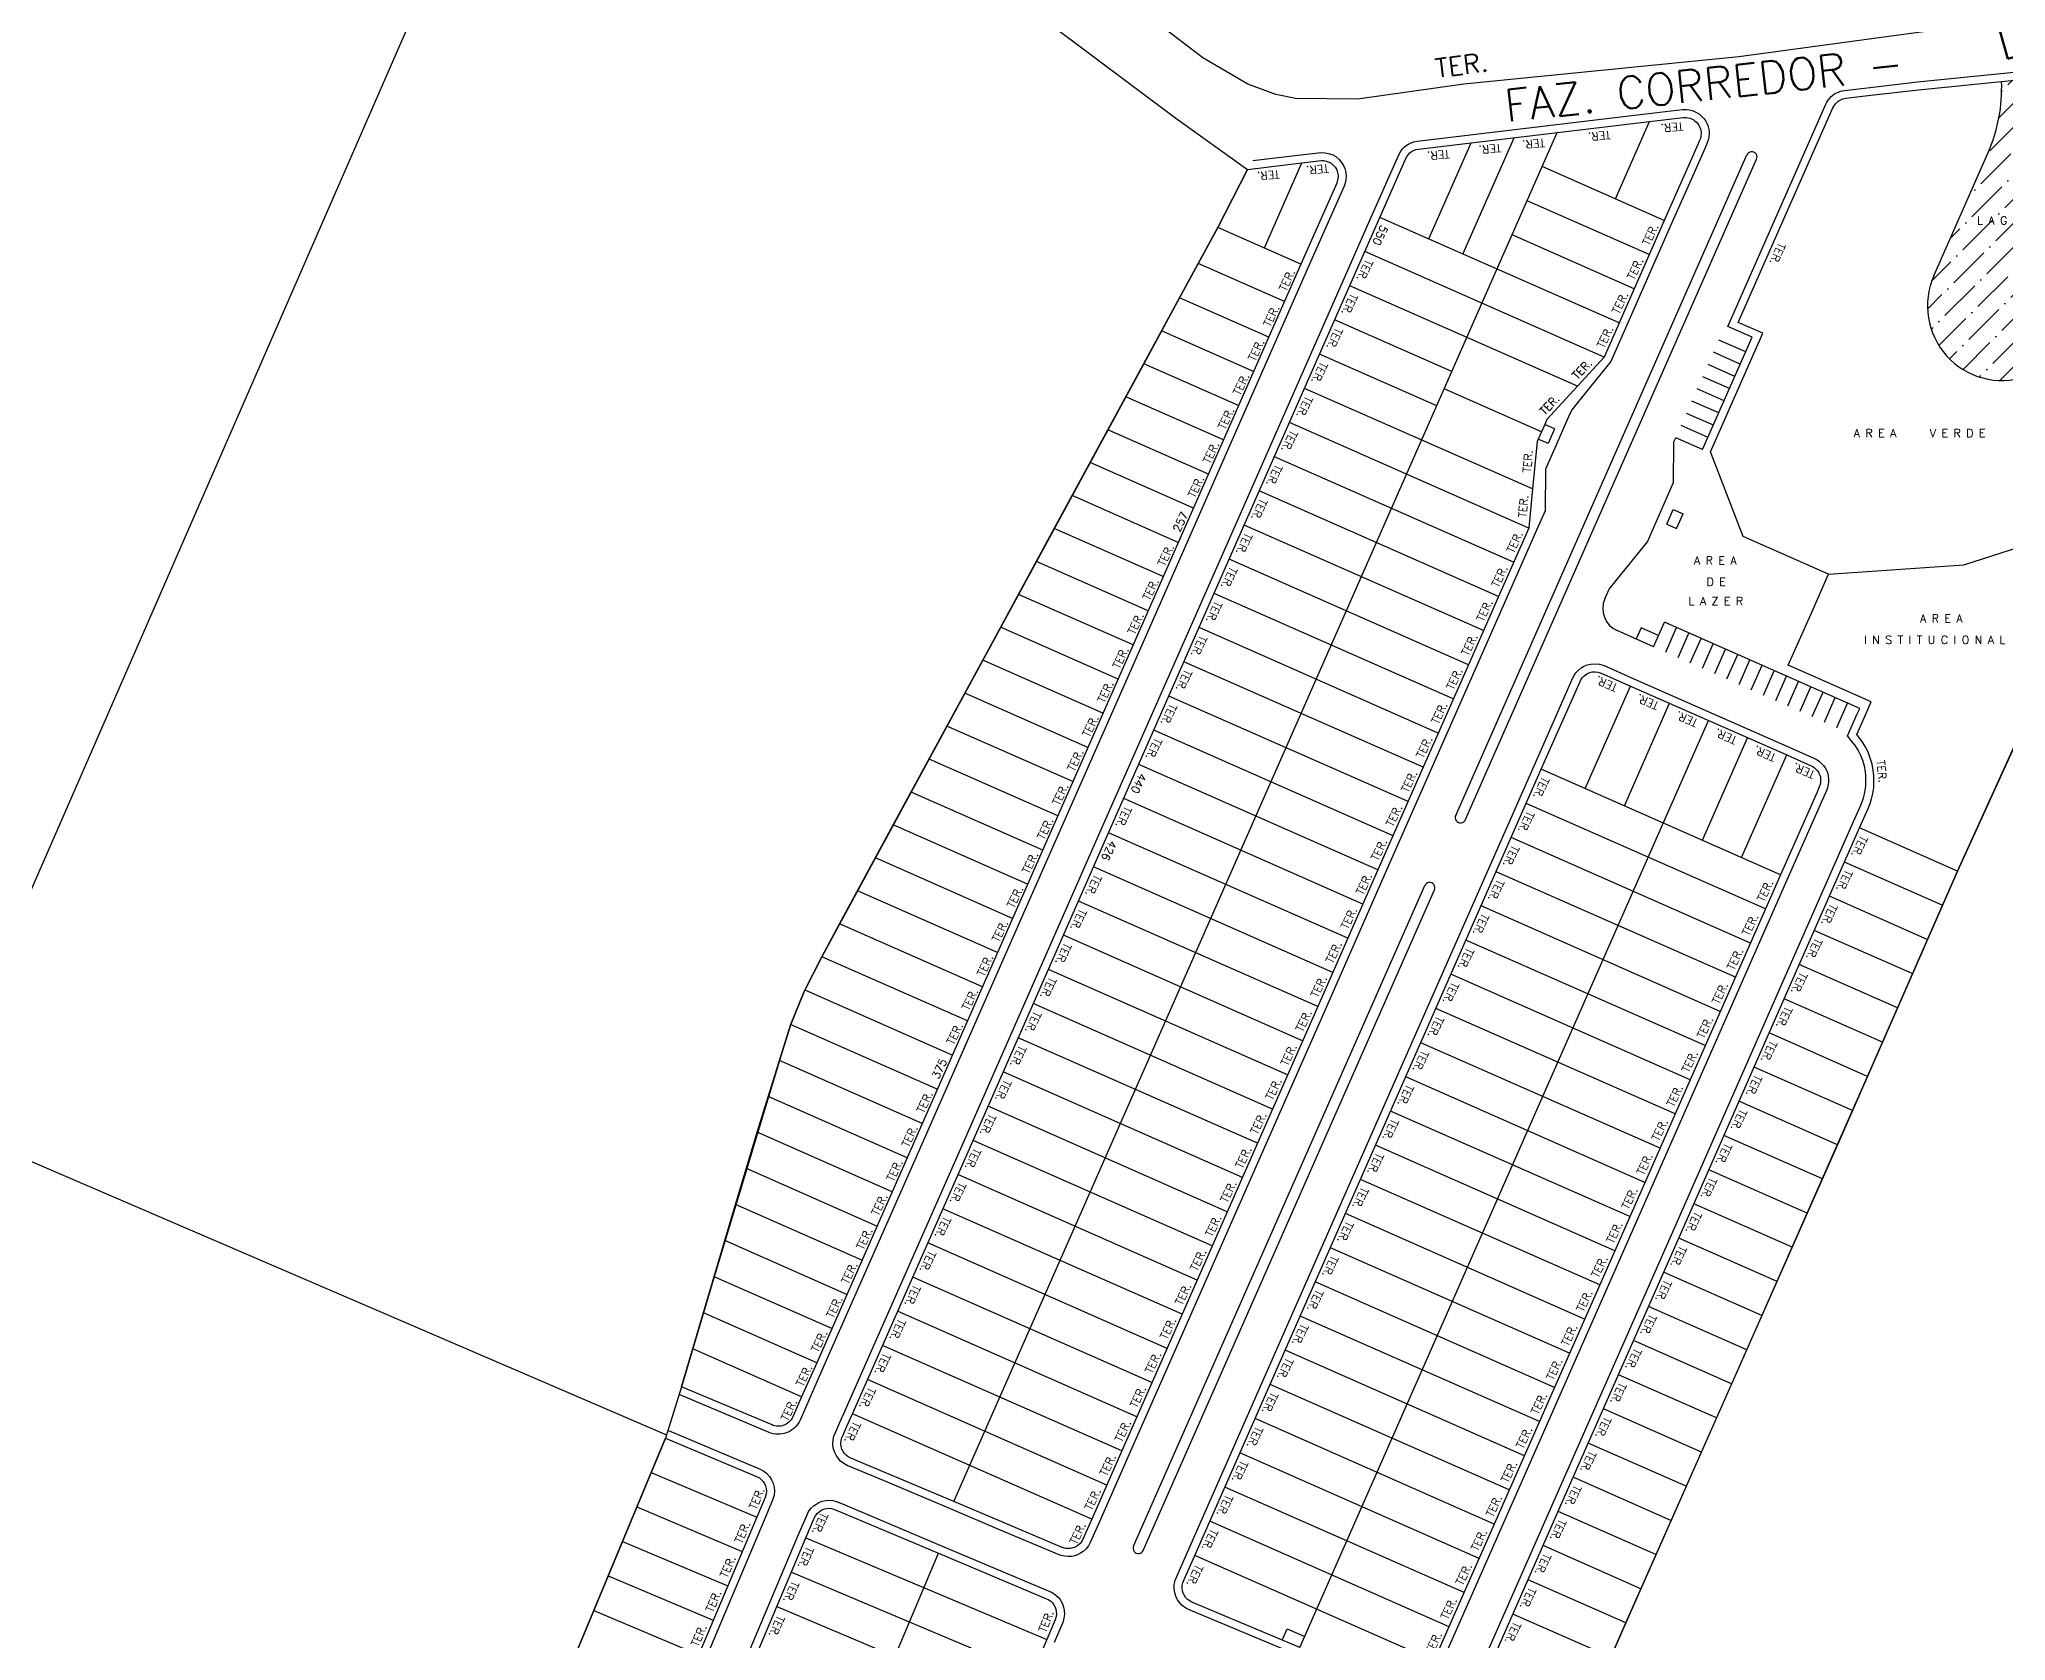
# Model space of a CAD drawing. Extents: x 714896 to 749292, y 8417558 to 8447149.
# Drawn here: x 742483.1 to 742851.7, y 8427393.3 to 8427693.3 of the extents above; entities that cross this region are included whole.
import ezdxf

# ---------------------------------------------------------------- set-up
doc = ezdxf.new("R2010")
doc.units = 0
doc.header["$MEASUREMENT"] = 0
for name, color, linetype in [('LOTE', 7, 'CONTINUOUS'), ('MEIO_FIO', 24, 'CONTINUOUS'), ('NUM-PORTA', 7, 'CONTINUOUS'), ('QUADRA', 6, 'CONTINUOUS'), ('REFERENCIA', 7, 'CONTINUOUS'), ('TEXTO', 7, 'CONTINUOUS'), ('TEXTODERUA', 3, 'CONTINUOUS')]:
    doc.layers.add(name, color=color, linetype=linetype)
doc.styles.add('ROMANS', font='ROMANS.SHX', dxfattribs={"height": 1.5})
doc.styles.add('ROMANS8', font='ROMANS.SHX', dxfattribs={"height": 8})

msp = doc.modelspace()

# ---------------------------------------------------------------- hatches: boundary and pattern name
at = {"layer": 'REFERENCIA'}
h = msp.add_hatch(dxfattribs=at)
h.set_pattern_fill('ANSI36,_O', color=256)
h.set_pattern_definition([(45.00000601, (0, 0), (1.6837973752, 6.1739262598), [7.9375, -1.5875, 0, -1.5875])])
h.paths.add_polyline_path([(742871.7, 8427687.56), (742850.89, 8427685.44, -0.114675), (742848.37, 8427672.09), (742838.2, 8427649.03, 0.646853), (742855.29, 8427630.05), (742863.85, 8427632.8, -0.1818), (742884.94, 8427631.76), (742892.92, 8427650.41)])
h.paths.add_polyline_path([(742880.48, 8427665.79), (742877.51, 8427670.99), (742874.82, 8427669.46), (742877.79, 8427664.25)], flags=24)
h.paths.add_polyline_path([(742849.73, 8427682.67), (742855.69, 8427683.28), (742855.38, 8427686.36), (742849.41, 8427685.75)], flags=9)

# ---------------------------------------------------------------- linework, layer by layer
at = {"layer": 'LOTE', "color": 7}
for p, q in [((742778.54, 8427663.43), (742784.92, 8427677.91)), ((742654.51, 8427419.31), (742767.62, 8427675.85)), ((742743.53, 8427655.91), (742751.48, 8427673.93)), ((742749.94, 8427653.09), (742759.55, 8427674.89)), ((742712.74, 8427654.24), (742719.78, 8427670.2)), ((742787.69, 8427659.39), (742764.81, 8427669.48)), ((742784.86, 8427652.99), (742761.99, 8427663.07)), ((742779.22, 8427640.18), (742734.38, 8427659.94)), ((742719.6, 8427651.21), (742704, 8427658.09)), ((742782.04, 8427646.58), (742759.16, 8427656.67)), ((742776.39, 8427633.77), (742731.56, 8427653.54)), ((742716.5, 8427644.17), (742700.32, 8427651.3)), ((742713.55, 8427637.49), (742696.83, 8427644.86)), ((742771.4, 8427628.32), (742728.73, 8427647.13)), ((742747.87, 8427631.05), (742725.91, 8427640.73)), ((742710.73, 8427631.08), (742693.47, 8427638.69)), ((742802.94, 8427634.75), (742797.91, 8427636.97)), ((742745.04, 8427624.64), (742723.08, 8427634.32)), ((742801.93, 8427632.46), (742796.9, 8427634.68)), ((742707.9, 8427624.68), (742690.12, 8427632.52)), ((742799.92, 8427627.89), (742794.88, 8427630.1)), ((742800.93, 8427630.17), (742795.89, 8427632.39)), ((742705.08, 8427618.27), (742686.77, 8427626.34)), ((742763, 8427609.07), (742720.26, 8427627.92)), ((742764.69, 8427619.8), (742746.46, 8427627.84)), ((742798.91, 8427625.6), (742793.88, 8427627.82)), ((742796.89, 8427621.02), (742791.86, 8427623.24)), ((742797.9, 8427623.31), (742792.87, 8427625.53)), ((742702.25, 8427611.87), (742683.42, 8427620.17)), ((742762.27, 8427601.75), (742717.44, 8427621.51)), ((742765.91, 8427617.6), (742764.08, 8427618.41)), ((742767.12, 8427620.35), (742765.29, 8427621.15)), ((742767.12, 8427620.35), (742765.91, 8427617.6)), ((742795.88, 8427618.74), (742790.85, 8427620.95)), ((742759.45, 8427595.34), (742714.61, 8427615.11)), ((742699.43, 8427605.46), (742680.06, 8427614)), ((742696.61, 8427599.06), (742676.71, 8427607.83)), ((742756.62, 8427588.94), (742711.79, 8427608.7)), ((742788.16, 8427602.47), (742789.37, 8427605.21)), ((742789.37, 8427605.21), (742791.2, 8427604.41)), ((742789.99, 8427601.66), (742791.2, 8427604.41)), ((742843.83, 8427594.86), (742872.99, 8427604.22)), ((742693.78, 8427592.65), (742673.36, 8427601.66)), ((742753.8, 8427582.53), (742708.96, 8427602.3)), ((742788.16, 8427602.47), (742789.99, 8427601.66)), ((742690.96, 8427586.25), (742670, 8427595.48)), ((742750.98, 8427576.13), (742706.14, 8427595.89)), ((742818.47, 8427593.12), (742843.83, 8427594.86)), ((742688.13, 8427579.84), (742666.65, 8427589.31)), ((742748.15, 8427569.72), (742703.32, 8427589.49)), ((742685.31, 8427573.44), (742663.3, 8427583.14)), ((742745.33, 8427563.32), (742700.49, 8427583.08)), ((742783.33, 8427583.07), (742782.4, 8427580.97)), ((742786.62, 8427581.62), (742783.33, 8427583.07)), ((742787.98, 8427578.5), (742790, 8427583.08)), ((742790.27, 8427577.5), (742792.29, 8427582.07)), ((742792.56, 8427576.49), (742794.57, 8427581.06)), ((742794.84, 8427575.48), (742796.86, 8427580.05)), ((742797.13, 8427574.47), (742799.15, 8427579.04)), ((742799.42, 8427573.46), (742801.44, 8427578.04)), ((742682.49, 8427567.03), (742659.95, 8427576.97)), ((742742.5, 8427556.91), (742697.67, 8427576.68)), ((742801.71, 8427572.45), (742803.72, 8427577.03)), ((742803.99, 8427571.44), (742806.01, 8427576.02)), ((742806.28, 8427570.44), (742808.3, 8427575.01)), ((742679.66, 8427560.63), (742656.59, 8427570.8)), ((742772.88, 8427552.92), (742781.35, 8427572.14)), ((742808.57, 8427569.43), (742810.59, 8427574)), ((742810.86, 8427568.42), (742812.87, 8427572.99)), ((742813.14, 8427567.41), (742815.16, 8427571.98)), ((742815.43, 8427566.4), (742817.45, 8427570.98)), ((742739.68, 8427550.5), (742694.84, 8427570.27)), ((742780.2, 8427549.7), (742788.67, 8427568.91)), ((742817.72, 8427565.39), (742819.74, 8427569.97)), ((742820.01, 8427564.38), (742822.02, 8427568.96)), ((742676.84, 8427554.22), (742653.24, 8427564.62)), ((742736.86, 8427544.1), (742692.02, 8427563.87)), ((742719.39, 8427391.95), (742795.99, 8427565.68)), ((742794.84, 8427543.24), (742803.31, 8427562.46)), ((742674.01, 8427547.82), (742649.89, 8427558.45)), ((742734.03, 8427537.69), (742689.2, 8427557.46)), ((742809.48, 8427536.79), (742764.64, 8427556.55)), ((742802.16, 8427540.01), (742810.63, 8427559.23)), ((742671.19, 8427541.41), (742646.53, 8427552.28)), ((742731.21, 8427531.29), (742686.37, 8427551.06)), ((742806.65, 8427530.38), (742761.82, 8427550.15)), ((742668.37, 8427535), (742643.18, 8427546.11)), ((742842.62, 8427537.47), (742824.28, 8427545.56)), ((742728.38, 8427524.88), (742683.55, 8427544.65)), ((742803.83, 8427523.98), (742758.99, 8427543.74)), ((742665.54, 8427528.6), (742639.83, 8427539.94)), ((742725.56, 8427518.48), (742680.72, 8427538.25)), ((742801.01, 8427517.57), (742756.17, 8427537.34)), ((742839.76, 8427531.08), (742821.45, 8427539.16)), ((742662.72, 8427522.19), (742636.48, 8427533.76)), ((742722.74, 8427512.07), (742677.9, 8427531.84)), ((742798.18, 8427511.17), (742753.35, 8427530.93)), ((742836.97, 8427524.67), (742818.63, 8427532.75)), ((742659.89, 8427515.79), (742633.12, 8427527.59)), ((742834.17, 8427518.25), (742815.8, 8427526.35)), ((742719.91, 8427505.67), (742675.08, 8427525.44)), ((742795.36, 8427504.76), (742750.52, 8427524.53)), ((742657.07, 8427509.38), (742629.81, 8427521.4)), ((742717.09, 8427499.26), (742672.25, 8427519.03)), ((742831.37, 8427511.83), (742812.98, 8427519.94)), ((742792.53, 8427498.36), (742747.7, 8427518.12)), ((742654.25, 8427502.98), (742626.65, 8427515.15)), ((742714.26, 8427492.86), (742669.43, 8427512.63)), ((742789.71, 8427491.95), (742744.87, 8427511.72)), ((742828.58, 8427505.41), (742810.16, 8427513.54)), ((742651.42, 8427496.57), (742623.93, 8427508.7)), ((742711.44, 8427486.45), (742666.6, 8427506.22)), ((742786.89, 8427485.55), (742742.05, 8427505.31)), ((742825.78, 8427499), (742807.33, 8427507.13)), ((742648.6, 8427490.17), (742621.84, 8427501.97)), ((742822.98, 8427492.58), (742804.51, 8427500.73)), ((742708.62, 8427480.05), (742663.78, 8427499.82)), ((742784.06, 8427479.14), (742739.23, 8427498.91)), ((742645.77, 8427483.76), (742619.75, 8427495.24)), ((742705.79, 8427473.64), (742660.96, 8427493.41)), ((742820.16, 8427486.17), (742801.68, 8427494.32)), ((742781.24, 8427472.74), (742736.4, 8427492.5)), ((742642.95, 8427477.36), (742617.67, 8427488.51)), ((742702.97, 8427467.24), (742658.13, 8427487.01)), ((742778.41, 8427466.33), (742733.58, 8427486.1)), ((742817.33, 8427479.77), (742798.86, 8427487.92)), ((742640.13, 8427470.95), (742615.65, 8427481.75)), ((742700.14, 8427460.83), (742655.31, 8427480.6)), ((742775.59, 8427459.93), (742730.75, 8427479.69)), ((742814.49, 8427473.37), (742796.04, 8427481.51)), ((742637.3, 8427464.55), (742613.64, 8427474.98)), ((742811.66, 8427466.97), (742793.21, 8427475.11)), ((742697.32, 8427454.43), (742652.48, 8427474.2)), ((742772.76, 8427453.52), (742727.93, 8427473.29)), ((742634.48, 8427458.14), (742611.64, 8427468.21)), ((742694.5, 8427448.02), (742649.66, 8427467.79)), ((742808.82, 8427460.57), (742790.39, 8427468.7)), ((742769.94, 8427447.12), (742725.11, 8427466.88)), ((742631.65, 8427451.74), (742609.63, 8427461.45)), ((742691.67, 8427441.62), (742646.84, 8427461.39)), ((742767.12, 8427440.71), (742722.28, 8427460.48)), ((742805.99, 8427454.17), (742787.56, 8427462.3)), ((742628.83, 8427445.33), (742607.62, 8427454.68)), ((742688.85, 8427435.21), (742644.01, 8427454.98)), ((742764.29, 8427434.3), (742719.46, 8427454.07)), ((742803.15, 8427447.77), (742784.74, 8427455.89)), ((742800.31, 8427441.38), (742781.92, 8427449.49)), ((742626.01, 8427438.93), (742605.62, 8427447.92)), ((742686.02, 8427428.81), (742641.19, 8427448.58)), ((742761.47, 8427427.9), (742716.63, 8427447.67)), ((742683.2, 8427422.4), (742638.36, 8427442.17)), ((742797.47, 8427434.98), (742779.09, 8427443.08)), ((742758.64, 8427421.49), (742713.81, 8427441.26)), ((742680.38, 8427416), (742635.54, 8427435.77)), ((742755.82, 8427415.09), (742710.99, 8427434.86)), ((742794.63, 8427428.58), (742776.27, 8427436.68)), ((742753, 8427408.68), (742708.16, 8427428.45)), ((742791.79, 8427422.18), (742773.44, 8427430.27)), ((742788.94, 8427415.79), (742770.62, 8427423.87)), ((742750.17, 8427402.28), (742705.34, 8427422.05)), ((742786.1, 8427409.39), (742767.79, 8427417.46)), ((742747.35, 8427395.87), (742702.51, 8427415.64)), ((742744.52, 8427389.47), (742699.69, 8427409.24)), ((742783.28, 8427402.98), (742764.97, 8427411.06)), ((742780.47, 8427396.57), (742762.15, 8427404.65)), ((742777.67, 8427390.16), (742759.32, 8427398.25)), ((742716.07, 8427393.35), (742717, 8427395.45)), ((742717, 8427395.45), (742720.32, 8427394.05))]:
    msp.add_line(p, q, dxfattribs=at)
at = {"layer": 'LOTE'}
for p, q in [((742748.59, 8427547.91), (742803.16, 8427671.67)), ((742750.42, 8427547.1), (742804.99, 8427670.86)), ((742688.22, 8427410.98), (742742.78, 8427534.74)), ((742690.05, 8427410.17), (742744.61, 8427533.93)), ((742597.82, 8427424.77), (742617.61, 8427416.42)), ((742595.13, 8427418.31), (742614.89, 8427409.97)), ((742626.82, 8427412.54), (742671.97, 8427393.5)), ((742549.33, 8427167.04), (742651.66, 8427409.66)), ((742592.44, 8427411.85), (742612.17, 8427403.52)), ((742589.75, 8427405.38), (742609.45, 8427397.07)), ((742624.1, 8427406.09), (742669.25, 8427387.05)), ((742587.06, 8427398.92), (742606.73, 8427390.63)), ((742621.38, 8427399.64), (742666.53, 8427380.6))]:
    msp.add_line(p, q, dxfattribs=at)
at = {"layer": 'LOTE', "color": 7}
for points in [[(742352.05, 8427237.27), (742582, 8427763.93)], [(742462.87, 8427491.08), (742600.68, 8427431.81)]]:
    msp.add_lwpolyline(points, dxfattribs=at)
at = {"layer": 'LOTE'}
for centre, start, end in [((742804.07, 8427671.27), 336.204, 156.2081), ((742749.51, 8427547.51), 156.2065, 336.6489), ((742743.7, 8427534.33), 336.2065, 156.6489), ((742689.13, 8427410.58), 156.2048, 336.2101)]:
    msp.add_arc(centre, 1, start, end, dxfattribs=at)
at = {"layer": 'MEIO_FIO'}
for p, q in [((742789.44, 8427617.75), (742789.84, 8427618.67)), ((742794.87, 8427616.45), (742789.84, 8427618.67)), ((742789.44, 8427617.75), (742789.36, 8427610.14)), ((742784.52, 8427599.16), (742789.36, 8427610.14)), ((742777.34, 8427590.3), (742784.52, 8427599.16)), ((742776.53, 8427588.47), (742777.34, 8427590.3)), ((742785.69, 8427579.51), (742778.83, 8427582.54)), ((742785.69, 8427579.51), (742787.71, 8427584.09)), ((742824.31, 8427567.95), (742787.71, 8427584.09))]:
    msp.add_line(p, q, dxfattribs=at)
for points in [[(742794.87, 8427616.45), (742804.15, 8427637.49), (742799.58, 8427639.51), (742817.94, 8427681.15), (742818.15, 8427681.57), (742818.4, 8427681.95), (742818.65, 8427682.26), (742818.98, 8427682.59), (742819.29, 8427682.86), (742819.6, 8427683.08), (742819.95, 8427683.28), (742820.32, 8427683.45), (742820.72, 8427683.6), (742821.06, 8427683.69), (742821.47, 8427683.76), (742826.25, 8427684.32), (742835.15, 8427685.34), (742850.74, 8427686.93), (742864.21, 8427688.3), (742870.88, 8427688.98)], [(742710.57, 8427670.59), (742719.6, 8427671.69), (742723.38, 8427672.11), (742724.1, 8427672.08), (742724.97, 8427671.89), (742725.56, 8427671.65), (742726.1, 8427671.34), (742726.77, 8427670.78), (742727.22, 8427670.25), (742727.58, 8427669.66), (742727.82, 8427669.11), (742728, 8427668.4), (742728.07, 8427667.77), (742728.02, 8427666.99), (742727.84, 8427666.21), (742727.68, 8427665.81), (742720.97, 8427650.61), (742689.51, 8427579.24), (742666.91, 8427527.99), (742647.15, 8427483.16), (742630.2, 8427444.73), (742627.38, 8427438.32), (742625.73, 8427434.59), (742625.55, 8427434.22), (742625.26, 8427433.78), (742624.93, 8427433.37), (742624.57, 8427433.03), (742624.19, 8427432.74), (742623.87, 8427432.53), (742623.49, 8427432.34), (742623.15, 8427432.2), (742622.75, 8427432.08), (742622.36, 8427431.99), (742621.92, 8427431.94), (742621.57, 8427431.93), (742621.15, 8427431.96), (742620.68, 8427432.03), (742620.25, 8427432.15), (742619.91, 8427432.28), (742603.08, 8427439.37)], [(742718.81, 8427390.57), (742698.53, 8427399.12), (742698.04, 8427399.36), (742697.36, 8427399.85), (742696.88, 8427400.34), (742696.47, 8427400.92), (742696.14, 8427401.57), (742695.93, 8427402.24), (742695.83, 8427403.02), (742695.85, 8427403.78), (742696, 8427404.51), (742696.3, 8427405.28), (742698.32, 8427409.84), (742718.08, 8427454.68), (742743.5, 8427512.32), (742763.27, 8427557.16), (742770.55, 8427573.67), (742770.77, 8427574.1), (742771.13, 8427574.62), (742771.55, 8427575.08), (742772.1, 8427575.53), (742772.63, 8427575.84), (742773.25, 8427576.1), (742773.94, 8427576.26), (742774.74, 8427576.32), (742775.52, 8427576.24), (742776.39, 8427575.97), (742781.95, 8427573.51), (742811.23, 8427560.6), (742815.85, 8427558.56), (742816.32, 8427558.32), (742816.78, 8427558), (742817.17, 8427557.65), (742817.52, 8427557.26), (742817.85, 8427556.79), (742818.12, 8427556.27), (742818.31, 8427555.75), (742818.43, 8427555.22), (742818.49, 8427554.73), (742818.49, 8427554.21), (742818.43, 8427553.69), (742818.28, 8427553.08), (742818.13, 8427552.68), (742817.62, 8427551.54), (742810.85, 8427536.18), (742779.79, 8427465.73), (742745.9, 8427388.86)], [(742752.3, 8427386.04), (742769.25, 8427424.47), (742789.01, 8427469.31), (742808.78, 8427514.14), (742822.9, 8427546.17), (742823.71, 8427547.99), (742824.51, 8427549.8), (742824.84, 8427550.65), (742825.08, 8427551.4), (742825.28, 8427552.27), (742825.43, 8427553.29), (742825.49, 8427554.37), (742825.46, 8427555.31), (742825.38, 8427556.1), (742825.18, 8427557.12), (742824.88, 8427558.17), (742824.5, 8427559.14), (742824.02, 8427560.1), (742823.5, 8427560.93), (742822.97, 8427561.65), (742822.03, 8427562.78), (742823.86, 8427566.92), (742824.31, 8427567.95)], [(742601.08, 8427432.62), (742618.22, 8427425.39), (742618.92, 8427425.01), (742619.42, 8427424.62), (742620, 8427423.99), (742620.37, 8427423.4), (742620.65, 8427422.76), (742620.84, 8427422.02), (742620.9, 8427421.28), (742620.84, 8427420.49), (742620.58, 8427419.61), (742618.99, 8427415.84), (742605.39, 8427383.59)], [(742532.95, 8427193.83), (742625.44, 8427413.12), (742627.02, 8427416.86), (742627.33, 8427417.46), (742627.8, 8427418.08), (742628.33, 8427418.58), (742628.83, 8427418.92), (742629.23, 8427419.14), (742629.83, 8427419.37), (742630.52, 8427419.52), (742631.2, 8427419.56), (742631.85, 8427419.51), (742632.47, 8427419.36), (742633.07, 8427419.13), (742634.13, 8427418.68), (742652.24, 8427411.04), (742672.54, 8427402.48), (742672.96, 8427402.28), (742673.67, 8427401.79), (742674.14, 8427401.33), (742674.53, 8427400.82), (742674.88, 8427400.16), (742675.11, 8427399.53), (742675.23, 8427398.91), (742675.26, 8427398.19), (742675.18, 8427397.46), (742674.94, 8427396.67), (742673.35, 8427392.91)]]:
    msp.add_lwpolyline(points, dxfattribs=at)
msp.add_lwpolyline([(742741.4, 8427674.25), (742751.3, 8427675.42), (742784.75, 8427679.4), (742791.09, 8427680.15), (742791.43, 8427680.18), (742791.91, 8427680.17), (742792.38, 8427680.11), (742792.89, 8427679.99), (742793.36, 8427679.81), (742793.85, 8427679.57), (742794.28, 8427679.28), (742794.69, 8427678.94), (742795.09, 8427678.51), (742795.45, 8427677.99), (742795.66, 8427677.59), (742795.83, 8427677.18), (742795.98, 8427676.69), (742796.07, 8427676.18), (742796.09, 8427675.59), (742796.05, 8427675.06), (742795.96, 8427674.61), (742795.81, 8427674.11), (742795.61, 8427673.64), (742795.32, 8427672.99), (742792.95, 8427667.61), (742789.06, 8427658.79), (742777.67, 8427632.94), (742773.91, 8427628.33), (742770.33, 8427623.92), (742769.74, 8427622.58), (742768.55, 8427619.87), (742767.34, 8427617.12), (742765.42, 8427612.78), (742765.34, 8427604.99), (742763.74, 8427601.36), (742752.35, 8427575.52), (742743.88, 8427556.3), (742735.4, 8427537.09), (742724.11, 8427511.47), (742712.81, 8427485.85), (742698.69, 8427453.82), (742687.4, 8427428.2), (742681.75, 8427415.39), (742680.09, 8427411.63), (742679.76, 8427411.03), (742679.31, 8427410.46), (742678.76, 8427409.94), (742678.28, 8427409.63), (742677.71, 8427409.34), (742677.21, 8427409.17), (742676.64, 8427409.05), (742675.92, 8427409), (742675.28, 8427409.06), (742674.68, 8427409.2), (742674.28, 8427409.34), (742662.97, 8427414.11), (742653.93, 8427417.93), (742641.34, 8427423.24), (742634.56, 8427426.1), (742633.92, 8427426.43), (742633.32, 8427426.91), (742632.83, 8427427.43), (742632.46, 8427427.99), (742632.16, 8427428.62), (742631.94, 8427429.38), (742631.87, 8427430.18), (742631.92, 8427430.89), (742632.07, 8427431.56), (742632.4, 8427432.37), (742633.14, 8427434.04), (742634.17, 8427436.37), (742656.76, 8427487.61), (742682.18, 8427545.26), (742704.77, 8427596.5), (742733.01, 8427660.55), (742737.91, 8427671.66), (742738.23, 8427672.25), (742738.59, 8427672.73), (742739.01, 8427673.16), (742739.5, 8427673.53), (742740, 8427673.82), (742740.68, 8427674.09)], close=True, dxfattribs=at)
msp.add_arc((742780.65, 8427586.66), 4.5, 156.2071, 246.2071, dxfattribs=at)
at = {"layer": 'QUADRA', "color": 6}
for points in [[(742411.94, 8427891.12), (742696.14, 8427678.56), (742709.57, 8427668.96), (742704, 8427658.09), (742696.83, 8427644.86), (742690.12, 8427632.52), (742670, 8427595.48), (742639.83, 8427539.94), (742629.81, 8427521.4), (742626.51, 8427514.87), (742623.9, 8427508.62), (742621.84, 8427501.97), (742609.63, 8427461.45), (742603.51, 8427440.82), (742600.5, 8427431.23), (742592.44, 8427411.85), (742579, 8427379.53), (742562.82, 8427340.77), (742543.83, 8427295.6), (742524.81, 8427250.44), (742511.21, 8427218.19), (742492.74, 8427174.4), (742435.05, 8427200.27)], [(742842.73, 8427695.63), (742801.67, 8427690.02), (742750.14, 8427684.91), (742730.17, 8427682.13), (742718.58, 8427682.24), (742714.86, 8427682.97), (742709.65, 8427684.91), (742701.21, 8427689.88), (742656.34, 8427724.13)], [(742863.51, 8427186.32), (742680.24, 8427175.26), (742683.84, 8427182.8), (742695.87, 8427208.09), (742701.89, 8427220.73), (742713.39, 8427246.26), (742724.89, 8427271.79), (742739.2, 8427303.73), (742750.68, 8427329.27), (742765.24, 8427361.76), (742769.25, 8427370.92), (742780.47, 8427396.57), (742803.15, 8427447.77), (742825.78, 8427499), (742842.62, 8427537.47), (742872.99, 8427604.22)]]:
    msp.add_lwpolyline(points, dxfattribs=at)
at = {"layer": 'QUADRA'}
for points in [[(742753.67, 8427385.44), (742770.62, 8427423.87), (742790.39, 8427468.7), (742810.16, 8427513.54), (742824.28, 8427545.56), (742825.08, 8427547.38), (742825.89, 8427549.22), (742826.25, 8427550.14), (742826.52, 8427551), (742826.76, 8427551.99), (742826.93, 8427553.14), (742826.99, 8427554.36), (742826.96, 8427555.41), (742826.86, 8427556.33), (742826.64, 8427557.47), (742826.3, 8427558.65), (742825.87, 8427559.75), (742825.33, 8427560.83), (742824.75, 8427561.77), (742824.15, 8427562.58), (742823.78, 8427563.03), (742825.23, 8427566.32), (742826.49, 8427569.18), (742818.3, 8427572.79), (742810.93, 8427576.03), (742815.13, 8427585.54), (742818.47, 8427593.12), (742802.46, 8427600.18), (742796.32, 8427616.01), (742806.13, 8427638.26), (742801.56, 8427640.28), (742819.29, 8427680.5), (742819.45, 8427680.81), (742819.62, 8427681.07), (742819.77, 8427681.26), (742820, 8427681.5), (742820.21, 8427681.67), (742820.41, 8427681.81), (742820.65, 8427681.95), (742820.89, 8427682.06), (742821.17, 8427682.16), (742821.38, 8427682.22), (742821.68, 8427682.27), (742826.42, 8427682.83), (742835.31, 8427683.85), (742850.89, 8427685.44), (742864.36, 8427686.81)], [(742719.39, 8427391.95), (742699.16, 8427400.48), (742698.82, 8427400.65), (742698.34, 8427400.99), (742698.03, 8427401.31), (742697.76, 8427401.69), (742697.54, 8427402.13), (742697.4, 8427402.57), (742697.33, 8427403.1), (742697.35, 8427403.6), (742697.44, 8427404.08), (742697.69, 8427404.7), (742699.69, 8427409.24), (742719.46, 8427454.07), (742744.87, 8427511.72), (742764.64, 8427556.55), (742771.9, 8427573.02), (742772.06, 8427573.33), (742772.3, 8427573.69), (742772.58, 8427573.98), (742772.96, 8427574.29), (742773.3, 8427574.49), (742773.71, 8427574.66), (742774.17, 8427574.78), (742774.72, 8427574.81), (742775.22, 8427574.76), (742775.86, 8427574.56), (742781.35, 8427572.14), (742810.63, 8427559.23), (742815.2, 8427557.21), (742815.54, 8427557.04), (742815.86, 8427556.82), (742816.11, 8427556.59), (742816.34, 8427556.33), (742816.56, 8427556.02), (742816.74, 8427555.67), (742816.87, 8427555.32), (742816.95, 8427554.97), (742816.99, 8427554.64), (742816.99, 8427554.3), (742816.95, 8427553.95), (742816.84, 8427553.53), (742816.74, 8427553.26), (742816.25, 8427552.14), (742809.48, 8427536.79), (742778.41, 8427466.33), (742744.52, 8427389.47)], [(742859.06, 8427573.49), (742842.62, 8427537.47), (742842.62, 8427537.47), (742820.16, 8427486.17), (742797.47, 8427434.98), (742780.47, 8427396.57), (742769.25, 8427370.92)], [(742568.24, 8427353.68), (742597.82, 8427424.77), (742600.5, 8427431.23), (742600.5, 8427431.23), (742617.56, 8427424.04), (742618.1, 8427423.75), (742618.39, 8427423.52), (742618.8, 8427423.07), (742619.04, 8427422.69), (742619.23, 8427422.27), (742619.36, 8427421.77), (742619.4, 8427421.28), (742619.35, 8427420.76), (742619.16, 8427420.11), (742617.61, 8427416.42), (742604.01, 8427384.18)], [(742534.33, 8427193.24), (742626.82, 8427412.54), (742628.38, 8427416.22), (742628.6, 8427416.65), (742628.92, 8427417.07), (742629.27, 8427417.41), (742629.61, 8427417.64), (742629.86, 8427417.77), (742630.27, 8427417.93), (742630.73, 8427418.03), (742631.18, 8427418.06), (742631.62, 8427418.02), (742632.02, 8427417.92), (742632.51, 8427417.74), (742633.54, 8427417.3), (742651.66, 8427409.66), (742671.93, 8427401.11), (742672.2, 8427400.98), (742672.71, 8427400.63), (742673.01, 8427400.34), (742673.26, 8427400), (742673.51, 8427399.55), (742673.66, 8427399.13), (742673.74, 8427398.73), (742673.76, 8427398.24), (742673.7, 8427397.77), (742673.52, 8427397.18), (742671.97, 8427393.5), (742658.37, 8427361.25)]]:
    msp.add_lwpolyline(points, dxfattribs=at)
for points in [[(742741.64, 8427672.76), (742751.48, 8427673.93), (742784.92, 8427677.91), (742791.24, 8427678.66), (742791.48, 8427678.67), (742791.8, 8427678.67), (742792.11, 8427678.63), (742792.46, 8427678.55), (742792.77, 8427678.43), (742793.1, 8427678.27), (742793.38, 8427678.08), (742793.65, 8427677.85), (742793.92, 8427677.57), (742794.17, 8427677.21), (742794.3, 8427676.95), (742794.42, 8427676.68), (742794.51, 8427676.35), (742794.57, 8427676.01), (742794.59, 8427675.61), (742794.56, 8427675.26), (742794.51, 8427674.97), (742794.4, 8427674.63), (742794.23, 8427674.23), (742793.95, 8427673.59), (742791.58, 8427668.22), (742787.69, 8427659.39), (742776.39, 8427633.77), (742771.4, 8427628.32), (742765.7, 8427622.09), (742765.29, 8427621.15), (742764.69, 8427619.8), (742764.08, 8427618.41), (742763.89, 8427617.97), (742763, 8427609.07), (742762.27, 8427601.75), (742756.62, 8427588.94), (742750.98, 8427576.13), (742742.5, 8427556.91), (742734.03, 8427537.69), (742722.74, 8427512.07), (742711.44, 8427486.45), (742697.32, 8427454.43), (742686.02, 8427428.81), (742680.38, 8427416), (742678.74, 8427412.29), (742678.5, 8427411.85), (742678.21, 8427411.48), (742677.82, 8427411.13), (742677.53, 8427410.92), (742677.13, 8427410.73), (742676.81, 8427410.62), (742676.43, 8427410.54), (742675.94, 8427410.51), (742675.52, 8427410.54), (742675.11, 8427410.64), (742674.83, 8427410.74), (742663.56, 8427415.5), (742654.51, 8427419.31), (742641.92, 8427424.62), (742635.21, 8427427.45), (742634.74, 8427427.7), (742634.33, 8427428.01), (742634.01, 8427428.36), (742633.77, 8427428.73), (742633.57, 8427429.14), (742633.42, 8427429.66), (742633.37, 8427430.2), (742633.41, 8427430.67), (742633.51, 8427431.11), (742633.79, 8427431.79), (742634.51, 8427433.44), (742635.54, 8427435.77), (742658.13, 8427487.01), (742683.55, 8427544.65), (742706.14, 8427595.89), (742734.38, 8427659.94), (742739.25, 8427671), (742739.49, 8427671.44), (742739.73, 8427671.74), (742740.01, 8427672.03), (742740.34, 8427672.28), (742740.66, 8427672.47), (742741.11, 8427672.65), (742741.64, 8427672.76)], [(742709.57, 8427668.96), (742719.78, 8427670.2), (742723.44, 8427670.6), (742723.91, 8427670.59), (742724.53, 8427670.45), (742724.9, 8427670.3), (742725.24, 8427670.1), (742725.71, 8427669.71), (742726, 8427669.37), (742726.24, 8427668.97), (742726.39, 8427668.62), (742726.52, 8427668.13), (742726.56, 8427667.73), (742726.53, 8427667.2), (742726.4, 8427666.66), (742726.29, 8427666.39), (742719.6, 8427651.21), (742688.13, 8427579.84), (742665.54, 8427528.6), (742645.77, 8427483.76), (742628.83, 8427445.33), (742626.01, 8427438.93), (742624.37, 8427435.22), (742624.24, 8427434.96), (742624.05, 8427434.66), (742623.83, 8427434.4), (742623.59, 8427434.17), (742623.33, 8427433.97), (742623.13, 8427433.84), (742622.87, 8427433.7), (742622.65, 8427433.61), (742622.38, 8427433.53), (742622.12, 8427433.48), (742621.82, 8427433.44), (742621.59, 8427433.44), (742621.31, 8427433.45), (742620.99, 8427433.5), (742620.7, 8427433.58), (742620.46, 8427433.67), (742603.51, 8427440.82), (742613.64, 8427474.98), (742617.67, 8427488.51), (742623.9, 8427508.62), (742626.51, 8427514.87), (742629.81, 8427521.4), (742633.12, 8427527.59), (742643.18, 8427546.11), (742659.95, 8427576.97), (742673.36, 8427601.66), (742683.42, 8427620.17), (742696.83, 8427644.86), (742703.68, 8427657.47), (742704, 8427658.09), (742709.57, 8427668.96)]]:
    msp.add_lwpolyline(points, close=True, dxfattribs=at)
at = {"layer": 'REFERENCIA'}
msp.add_line((742838.2, 8427649.03), (742848.37, 8427672.09), dxfattribs=at)
for centre, radius, start, end in [((742820.92, 8427684.2), 30, 336.2069, 2.3745), ((742851.01, 8427643.38), 14, 156.2071, 287.7948)]:
    msp.add_arc(centre, radius, start, end, dxfattribs=at)

# ---------------------------------------------------------------- texts
at = {"layer": 'NUM-PORTA', "style": 'ROMANS'}
for s, rotation, p in [('550', 244.6279, (742734.6, 8427658.65)), ('257', 64.6279, (742696.87, 8427600.84)), ('440', 244.6279, (742689.32, 8427555.96)), ('426', 244.6279, (742683.77, 8427543.36)), ('375', 64.6279, (742651.68, 8427498.36))]:
    msp.add_text(s, height=1.5, rotation=rotation, dxfattribs=at).set_placement(p)
at = {"layer": 'TEXTO', "style": 'ROMANS'}
for height, rotation, p in [(3.5, 7.3635, (742745.01, 8427686.13)), (1.5, 185.0677, (742791.18, 8427677.79)), (1.5, 185.0677, (742757.07, 8427673.73)), (1.5, 185.0677, (742765.23, 8427674.7)), (1.5, 185.0677, (742777.56, 8427676.17)), (1.5, 185.0677, (742747.4, 8427672.59)), (1.5, 185.0677, (742715.53, 8427668.81)), (1.5, 185.0677, (742724.73, 8427669.89)), (1.5, 64.6279, (742784.84, 8427654.51)), (1.5, 244.6279, (742731.78, 8427652.25)), (1.5, 64.6279, (742782.02, 8427648.11)), (1.5, 246.4181, (742809.08, 8427655.37)), (1.5, 64.6279, (742716.76, 8427645.95)), (1.5, 244.6279, (742728.95, 8427645.84)), (1.5, 64.6279, (742779.2, 8427641.7)), (1.5, 64.6279, (742713.81, 8427639.27)), (1.5, 244.6279, (742726.13, 8427639.44)), (1.5, 64.6279, (742776.37, 8427635.3)), (1.5, 64.6279, (742710.99, 8427632.86)), (1.5, 64.6279, (742708.16, 8427626.46)), (1.5, 244.6279, (742723.3, 8427633.03)), (1.5, 45.9811, (742771.35, 8427629.45)), (1.5, 244.6279, (742720.48, 8427626.63)), (1.5, 45.9811, (742765.26, 8427622.8)), (1.5, 64.6279, (742705.34, 8427620.05)), (1.5, 244.6279, (742717.66, 8427620.22)), (1.5, 64.6279, (742702.52, 8427613.65)), (1.5, 85.112, (742762.66, 8427612.05)), (1.5, 244.6279, (742714.83, 8427613.82)), (1.5, 64.6279, (742699.69, 8427607.24)), (1.5, 85.112, (742761.83, 8427603.64)), (1.5, 244.6279, (742712.01, 8427607.41)), (1.5, 244.6279, (742709.18, 8427601.01)), (1.5, 64.6279, (742759.43, 8427596.87)), (1.5, 64.6279, (742694.04, 8427594.43)), (1.5, 244.6279, (742706.36, 8427594.6)), (1.5, 64.6279, (742756.6, 8427590.46)), (1.5, 64.6279, (742691.22, 8427588.03)), (1.5, 64.6279, (742688.4, 8427581.62)), (1.5, 244.6279, (742703.54, 8427588.2)), (1.5, 64.6279, (742753.78, 8427584.06)), (1.5, 64.6279, (742685.57, 8427575.22)), (1.5, 244.6279, (742700.71, 8427581.79)), (1.5, 64.6279, (742750.96, 8427577.65)), (1.5, 244.6279, (742697.89, 8427575.39)), (1.5, 64.6279, (742748.13, 8427571.25)), (1.5, 64.6279, (742682.75, 8427568.81)), (1.5, 156.4448, (742779.09, 8427572.41)), (1.5, 156.4448, (742786.81, 8427569.01)), (1.5, 244.6279, (742695.06, 8427568.98)), (1.5, 64.6279, (742745.31, 8427564.84)), (1.5, 156.4448, (742794.13, 8427565.78)), (1.5, 64.6279, (742679.92, 8427562.41)), (1.5, 156.4448, (742801.45, 8427562.55)), (1.5, 64.6279, (742677.1, 8427556)), (1.5, 244.6279, (742692.24, 8427562.58)), (1.5, 64.6279, (742742.48, 8427558.44)), (1.5, 156.4448, (742808.77, 8427559.32)), (1.5, 156.4448, (742816.09, 8427556.1)), (1.5, 275.6709, (742827.49, 8427558.19)), (1.5, 64.6279, (742674.28, 8427549.6)), (1.5, 64.6279, (742739.66, 8427552.03)), (1.5, 244.6279, (742764.86, 8427555.26)), (1.5, 244.6279, (742686.59, 8427549.77)), (1.5, 64.6279, (742736.84, 8427545.63)), (1.5, 244.6279, (742762.04, 8427548.86)), (1.5, 64.6279, (742671.45, 8427543.19)), (1.5, 64.6279, (742734.01, 8427539.22)), (1.5, 244.6279, (742759.21, 8427542.45)), (1.5, 244.6279, (742824.49, 8427544.27)), (1.5, 64.6279, (742668.63, 8427536.79)), (1.5, 244.6279, (742821.67, 8427537.86)), (1.5, 64.6279, (742665.8, 8427530.38)), (1.5, 244.6279, (742680.94, 8427536.96)), (1.5, 64.6279, (742731.19, 8427532.82)), (1.5, 244.6279, (742756.39, 8427536.05)), (1.5, 64.6279, (742806.38, 8427531.56)), (1.5, 244.6279, (742678.12, 8427530.55)), (1.5, 64.6279, (742728.36, 8427526.41)), (1.5, 244.6279, (742818.85, 8427531.46)), (1.5, 64.6279, (742662.98, 8427523.98)), (1.5, 244.6279, (742753.56, 8427529.64)), (1.5, 64.6279, (742803.56, 8427525.16)), (1.5, 244.6279, (742675.3, 8427524.15)), (1.5, 64.6279, (742725.54, 8427520.01)), (1.5, 244.6279, (742750.74, 8427523.24)), (1.5, 244.6279, (742816.02, 8427525.05)), (1.5, 64.6279, (742660.16, 8427517.57)), (1.5, 64.6279, (742800.74, 8427518.75)), (1.5, 244.6279, (742672.47, 8427517.74)), (1.5, 64.6279, (742722.72, 8427513.6)), (1.5, 244.6279, (742747.92, 8427516.83)), (1.5, 64.6279, (742797.91, 8427512.35)), (1.5, 244.6279, (742813.2, 8427518.65)), (1.5, 64.6279, (742657.33, 8427511.17)), (1.5, 244.6279, (742810.37, 8427512.24)), (1.5, 64.6279, (742654.51, 8427504.76)), (1.5, 244.6279, (742669.65, 8427511.34)), (1.5, 64.6279, (742719.89, 8427507.19)), (1.5, 244.6279, (742745.09, 8427510.43)), (1.5, 64.6279, (742795.09, 8427505.94)), (1.5, 244.6279, (742666.82, 8427504.93)), (1.5, 64.6279, (742717.07, 8427500.79)), (1.5, 244.6279, (742807.55, 8427505.84)), (1.5, 244.6279, (742742.27, 8427504.02)), (1.5, 64.6279, (742792.26, 8427499.54)), (1.5, 244.6279, (742664, 8427498.52)), (1.5, 64.6279, (742714.24, 8427494.38)), (1.5, 244.6279, (742739.44, 8427497.62)), (1.5, 244.6279, (742804.73, 8427499.43)), (1.5, 64.6279, (742648.86, 8427491.95)), (1.5, 64.6279, (742789.44, 8427493.13)), (1.5, 244.6279, (742661.17, 8427492.12)), (1.5, 64.6279, (742711.42, 8427487.98)), (1.5, 244.6279, (742736.62, 8427491.21)), (1.5, 64.6279, (742786.62, 8427486.73)), (1.5, 244.6279, (742801.9, 8427493.03)), (1.5, 64.6279, (742646.04, 8427485.55)), (1.5, 244.6279, (742799.08, 8427486.62)), (1.5, 64.6279, (742643.21, 8427479.14)), (1.5, 244.6279, (742658.35, 8427485.71)), (1.5, 64.6279, (742708.6, 8427481.57)), (1.5, 244.6279, (742733.8, 8427484.81)), (1.5, 64.6279, (742783.79, 8427480.32)), (1.5, 244.6279, (742655.53, 8427479.31)), (1.5, 64.6279, (742705.77, 8427475.17)), (1.5, 244.6279, (742796.25, 8427480.22)), (1.5, 64.6279, (742640.39, 8427472.74)), (1.5, 244.6279, (742730.97, 8427478.4)), (1.5, 64.6279, (742780.97, 8427473.92)), (1.5, 244.6279, (742652.7, 8427472.9)), (1.5, 64.6279, (742702.95, 8427468.76)), (1.5, 244.6279, (742728.15, 8427472)), (1.5, 64.6279, (742778.14, 8427467.51)), (1.5, 244.6279, (742793.43, 8427473.81)), (1.5, 64.6279, (742637.56, 8427466.33)), (1.5, 244.6279, (742649.88, 8427466.5)), (1.5, 64.6279, (742700.12, 8427462.36)), (1.5, 244.6279, (742725.32, 8427465.59)), (1.5, 64.6279, (742775.32, 8427461.11)), (1.5, 244.6279, (742790.61, 8427467.41)), (1.5, 64.6279, (742634.74, 8427459.93)), (1.5, 244.6279, (742787.78, 8427461)), (1.5, 64.6279, (742631.92, 8427453.52)), (1.5, 244.6279, (742647.05, 8427460.09)), (1.5, 64.6279, (742697.3, 8427455.95)), (1.5, 244.6279, (742722.5, 8427459.19)), (1.5, 64.6279, (742772.5, 8427454.7)), (1.5, 244.6279, (742644.23, 8427453.69)), (1.5, 64.6279, (742694.48, 8427449.55)), (1.5, 244.6279, (742784.96, 8427454.6)), (1.5, 64.6279, (742629.09, 8427447.12)), (1.5, 244.6279, (742719.68, 8427452.78)), (1.5, 64.6279, (742769.67, 8427448.3)), (1.5, 244.6279, (742641.41, 8427447.28)), (1.5, 64.6279, (742691.65, 8427443.14)), (1.5, 244.6279, (742716.85, 8427446.38)), (1.5, 64.6279, (742766.85, 8427441.89)), (1.5, 244.6279, (742782.13, 8427448.19)), (1.5, 64.6279, (742626.27, 8427440.71)), (1.5, 64.6279, (742623.42, 8427434.26)), (1.5, 244.6279, (742638.58, 8427440.88)), (1.5, 64.6279, (742688.83, 8427436.74)), (1.5, 244.6279, (742714.03, 8427439.97)), (1.5, 64.6279, (742764.02, 8427435.49)), (1.5, 244.6279, (742779.31, 8427441.79)), (1.5, 244.6279, (742776.49, 8427435.38)), (1.5, 244.6279, (742635.76, 8427434.47)), (1.5, 64.6279, (742686, 8427430.33)), (1.5, 244.6279, (742711.2, 8427433.57)), (1.5, 64.6279, (742761.2, 8427429.08)), (1.5, 64.6279, (742683.18, 8427423.93)), (1.5, 244.6279, (742773.66, 8427428.98)), (1.5, 244.6279, (742708.38, 8427427.16)), (1.5, 64.6279, (742758.38, 8427422.68)), (1.5, 66.7724, (742617.46, 8427417.67)), (1.5, 64.6279, (742680.36, 8427417.52)), (1.5, 244.6279, (742705.56, 8427420.76)), (1.5, 64.6279, (742755.55, 8427416.27)), (1.5, 244.6279, (742770.84, 8427422.57)), (1.5, 246.026, (742629.63, 8427417.41)), (1.5, 244.6279, (742768.01, 8427416.17)), (1.5, 66.7724, (742614.78, 8427411.33)), (1.5, 64.6279, (742677.53, 8427411.12)), (1.5, 244.6279, (742702.73, 8427414.35)), (1.5, 64.6279, (742752.73, 8427409.87)), (1.5, 66.7724, (742612.06, 8427404.88)), (1.5, 246.026, (742626.95, 8427411.04)), (1.5, 244.6279, (742765.19, 8427409.76)), (1.5, 244.6279, (742699.93, 8427407.66)), (1.5, 64.6279, (742749.9, 8427403.46)), (1.5, 66.7724, (742609.34, 8427398.43)), (1.5, 246.026, (742624.23, 8427404.59)), (1.5, 244.6279, (742762.37, 8427403.36)), (1.5, 246.026, (742621.51, 8427398.14)), (1.5, 68.7004, (742671.78, 8427394.63)), (1.5, 64.6279, (742747.08, 8427397.06)), (1.5, 66.7724, (742606.62, 8427391.98)), (1.5, 64.6279, (742744.26, 8427390.65)), (1.5, 244.6279, (742759.54, 8427396.95))]:
    msp.add_text('TER.', height=height, rotation=rotation, dxfattribs=at).set_placement(p)
at = {"layer": 'TEXTO', "color": 7, "linetype": 'CONTINUOUS', "style": 'ROMANS8'}
for s, p in [('L A G O    A R T I F I C I A L', (742846.3, 8427658.62)), ('A R E A     V E R D E', (742823.21, 8427618.77)), ('A R E A   ', (742793.25, 8427594.93)), (' D E   ', (742794.58, 8427590.92)), ('  L A Z E R', (742790.19, 8427587.3)), ('A R E A   ', (742835.62, 8427584.06)), ('I N S T I T U C I O N A L', (742825.12, 8427580.05))]:
    msp.add_text(s, height=1.5, dxfattribs=at).set_placement(p)
at = {"layer": 'TEXTODERUA', "style": 'ROMANS'}
for s, rotation, p in [('LOG. 2615.2', 16.0648, (742851.11, 8427689.39)), ('FAZ. CORREDOR -', 6.1838, (742758.13, 8427677.86))]:
    msp.add_text(s, height=6, rotation=rotation, dxfattribs=at).set_placement(p)

doc.saveas('drawing.dxf')
